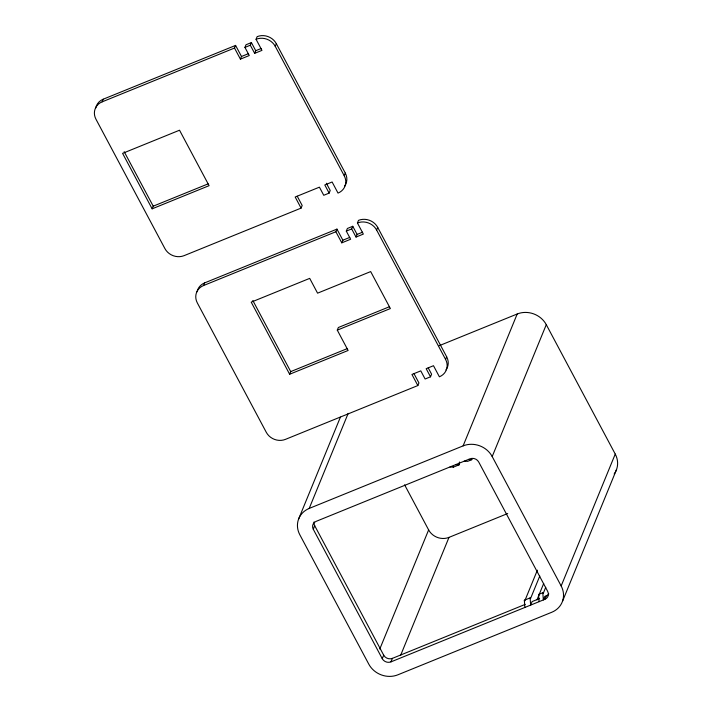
<?xml version="1.0" encoding="UTF-8"?>
<svg xmlns="http://www.w3.org/2000/svg" width="712" height="712" viewBox="0 0 712 712"><rect width="100%" height="100%" fill="white"/><g stroke="black" fill="none" stroke-linecap="round" stroke-linejoin="round"><path stroke-width="1.07" d="M297.242 196.227L302.173 205.465L301.087 208.109L184.114 255.644A14.463 13.03 22.3 0 1 164.917 248.604L95.951 119.198A14.463 13.03 22.3 0 1 102.145 101.843L103.231 99.199L235.592 45.408L241.502 56.497L240.416 59.132L234.506 48.042L235.592 45.408M152.137 208.821L209.088 185.672L179.531 130.216L122.58 153.356L152.137 208.821L153.222 206.177L208.135 183.865M240.416 59.132L249.271 55.536L244.937 47.401L246.014 44.767L251.398 42.578L255.733 50.712L254.656 53.347L250.321 45.212L251.398 42.578M254.656 53.347L261.963 50.374L256.053 39.285L257.139 36.65A14.463 13.03 22.3 0 1 276.336 43.69L345.302 173.096A14.463 13.03 22.3 0 1 344.581 186.241M301.087 208.109L295.177 197.01L319.421 187.158L323.755 195.293L329.14 193.103L324.805 184.969L332.112 181.996L338.022 193.094A14.463 13.03 22.3 0 0 344.225 175.731L275.25 46.325L276.336 43.69M414.001 373.675L418.932 382.923L417.846 385.557L285.485 439.357A14.463 13.03 22.3 0 1 266.288 432.317L197.322 302.912A14.463 13.03 22.3 0 1 203.516 285.548L204.593 282.913L336.954 229.113L342.864 240.202L341.787 242.845L335.877 231.747L336.954 229.113M329.14 193.103L330.217 190.469L326.363 183.233M344.225 175.731L345.302 173.096M341.787 242.845L350.633 239.25L346.299 231.115L347.385 228.472L352.769 226.282L357.104 234.417L356.027 237.06L351.683 228.926L352.769 226.282M289.642 374.245L348.123 350.473L337.283 330.137L390.381 308.554L370.676 271.583L317.579 293.166L309.702 278.374L251.211 302.146L289.642 374.245L290.719 371.602L347.153 348.666M356.027 237.06L363.334 234.088L357.424 222.99L358.501 220.355A14.463 13.03 22.3 0 1 377.707 227.395L446.673 356.801A14.463 13.03 22.3 0 1 445.952 369.946M417.846 385.557L411.937 374.468L420.783 370.872L425.117 379.007L430.511 376.817L426.168 368.683L433.483 365.71L439.393 376.799A14.463 13.03 22.3 0 0 445.587 359.435L376.621 230.029L377.707 227.395M337.283 330.137L338.369 327.502L389.42 306.747M298.479 519.377L340.407 417.143M439.215 345.694L517.197 314.001A21.912 19.749 22.3 0 1 546.282 324.663L615.248 454.069L561.163 585.958A21.912 19.749 22.3 0 1 551.773 612.258L397.866 674.816A21.912 19.749 22.3 0 1 368.78 664.145L299.805 534.739A21.912 19.749 22.3 0 1 309.195 508.439L348.186 413.361M548.81 593.888A6.577 5.927 22.3 0 1 546.318 595.802L544.876 599.317L390.968 661.875A6.577 5.927 22.3 0 1 382.246 658.671L313.28 529.265L314.722 525.75A6.577 5.927 22.3 0 1 314.108 521.887M430.511 376.817L431.588 374.174L428.215 367.846M445.587 359.435L446.673 356.801M379.781 649.041L428.633 529.915L404.603 484.827M309.195 508.439L463.103 445.881L517.197 314.001M459.623 461.999L458.786 464.046L459.178 464.794L453.402 467.134L449.993 466.956M382.246 658.671L383.688 655.156L314.722 525.75M390.968 661.875L392.41 658.36L525.287 604.354M400.562 655.485L448.996 537.382L507.709 513.521M561.163 585.958L492.197 456.552L546.282 324.663M537.373 570.17L524.735 600.981L524.343 600.234L530.111 597.893L530.511 598.632L539.776 576.035M536.973 599.869L543.719 583.431M545.73 587.311L543.203 593.47L542.811 592.731L538.575 594.449L539.109 601.667M562.498 601.32L616.583 469.431M102.145 101.843L234.506 48.042M244.937 47.401L250.321 45.212M241.502 56.497L248.381 53.694M255.733 50.712L261.224 48.478M203.516 285.548L335.877 231.747M346.299 231.115L351.683 228.926M342.864 240.202L349.752 237.407M357.104 234.417L362.586 232.192M471.478 458.893L471.878 459.632L467.642 461.349L464.233 461.171M539.607 598.534L532.087 601.587L530.645 605.102L530.111 597.893M546.318 595.802L544.778 596.425L543.336 599.949L542.811 592.731M468.46 459.445L471.878 459.632M455.76 464.607L459.178 464.794M538.575 594.449L538.975 595.188M453.01 466.396L453.402 467.134M252.813 300.482L290.719 371.602M124.182 151.692L153.222 206.177M524.343 600.234L524.869 607.452M256.053 39.285A14.463 13.03 22.3 0 1 275.25 46.325M95.702 108.073A14.463 13.03 22.3 0 1 103.231 99.199M357.424 222.99A14.463 13.03 22.3 0 1 376.621 230.029M197.064 291.778A14.463 13.03 22.3 0 1 204.593 282.913M463.103 445.881A21.912 19.749 22.3 0 1 492.197 456.552M313.28 529.265A6.577 5.927 22.3 0 1 316.092 521.38L470 458.822A6.577 5.927 22.3 0 1 478.731 462.026L547.697 591.432A6.577 5.927 22.3 0 1 544.876 599.317M392.41 658.36A6.577 5.927 22.3 0 1 383.688 655.156M615.248 454.069A21.912 19.749 22.3 0 1 614.162 473.987M448.996 537.382A15.344 13.822 22.3 0 1 428.633 529.915"/></g></svg>
